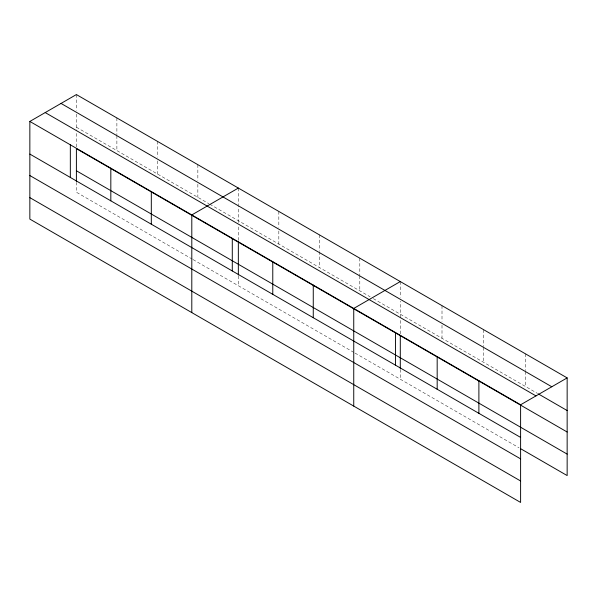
<?xml version="1.0" encoding="UTF-8"?>
<svg xmlns="http://www.w3.org/2000/svg" width="597" height="597" viewBox="0 0 597 597"><rect width="100%" height="100%" fill="white"/><g stroke="black" fill="none" stroke-linecap="round" stroke-linejoin="round"><path stroke-width="0.45" stroke-dasharray="2.98 2.24" d="M76.394 146.877L76.394 131.676M238.345 240.375L238.345 226.076M238.345 222.494L238.345 205.786M400.296 333.88L400.296 318.679M400.296 317.783L400.296 301.149M76.394 127.206L208.972 203.749M209.763 204.211L370.125 296.791M373.304 298.627L537.472 393.408M192.301 259.143L76.394 192.227L76.394 182.391M193.092 259.605L354.252 352.648M355.043 353.103L519.017 447.772M525.435 353.82L525.435 370.603M525.435 371.535L525.435 386.46M483.719 329.731L483.719 346.521M483.719 347.454L483.719 362.379M442.004 305.649L442.004 321.507M442.004 325.238L442.004 338.298M400.296 281.568L400.296 297.418M400.296 369.394L400.296 379.229M359.804 258.188L359.804 274.978M359.804 275.911L359.804 290.836M319.32 234.815L319.32 250.673M319.32 251.606L319.32 267.463M278.829 211.442L278.829 227.293M278.829 231.024L278.829 244.083M238.345 188.062L238.345 204.853M238.345 275.896L238.345 285.732M197.853 164.69L197.853 180.548M197.853 184.279L197.853 197.338M157.369 141.317L157.369 157.168M157.369 160.899L157.369 173.958M116.885 117.937L116.885 134.728M116.885 135.661L116.885 150.586M76.394 94.565L76.394 110.423M76.394 114.154L76.394 130.788"/><path stroke-width="0.9" d="M520.606 458.869L520.606 404.773L29.85 121.437L29.85 219.099L520.606 502.435L520.606 458.869L29.85 175.54M520.621 448.698L567.15 475.563L567.15 377.901L76.394 94.565L29.85 121.437M238.345 188.062L191.801 214.935L191.801 312.604M400.296 281.568L353.745 308.44L353.745 406.102M520.606 404.773L567.15 377.901M61.036 103.43L551.792 386.766M538.27 393.871L567.15 410.542M45.208 112.572L535.964 395.901M567.15 432.004L76.394 148.668L76.394 181.503M76.394 170.772L567.15 454.108M29.85 154.078L520.606 437.414M29.85 197.644L520.606 480.981M478.891 380.692L478.891 413.333M437.176 356.603L437.176 389.251M400.296 335.663L400.296 368.498M395.46 332.522L395.46 365.163M313.261 285.06L313.261 317.708M272.777 261.687L272.777 294.336M238.345 242.166L238.345 275.001M232.285 238.315L232.285 270.956M151.31 191.562L151.31 224.203M110.826 168.19L110.826 200.831M70.334 144.81L70.334 177.458"/></g></svg>
